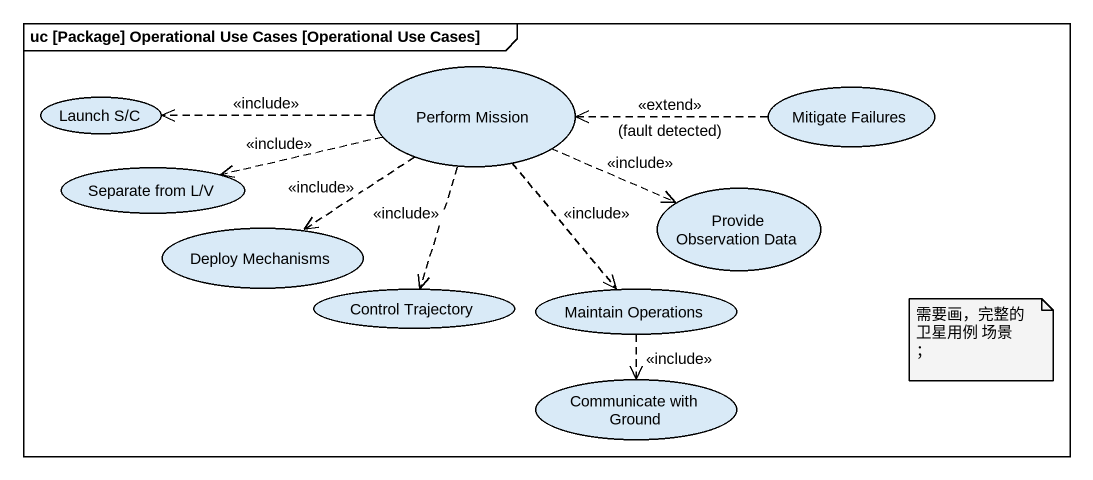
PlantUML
@startuml
mainframe uc [Package] Operational Use Cases [Operational Use Cases]
usecase "Launch S/C" as Launch_S_C
usecase "Perform Mission" as Perform_Mission
usecase "Mitigate Failures" as Mitigate_Failures
usecase "Separate from L/V" as Separate_from_L_V
usecase "Deploy Mechanisms" as Deploy_Mechanisms
usecase "Provide Observation Data" as Provide_Observation_Data
usecase "Control Trajectory" as Control_Trajectory
usecase "Maintain Operations" as Maintain_Operations
usecase "Communicate with Ground" as Communicate_with_Ground
Perform_Mission .left.> Launch_S_C : <<include>>
Perform_Mission .left.> Separate_from_L_V : <<include>>
Perform_Mission ..> Deploy_Mechanisms : <<include>>
Perform_Mission .right.> Provide_Observation_Data : <<include>>
Perform_Mission ..> Control_Trajectory : <<include>>
Perform_Mission ..> Maintain_Operations : <<include>>
Mitigate_Failures .left.> Perform_Mission : <<extend>>\n(fault detected)
Maintain_Operations ..> Communicate_with_Ground : <<include>>
note as N1
  需要画，完整的卫星用例 场景
  ；
end note
@enduml
